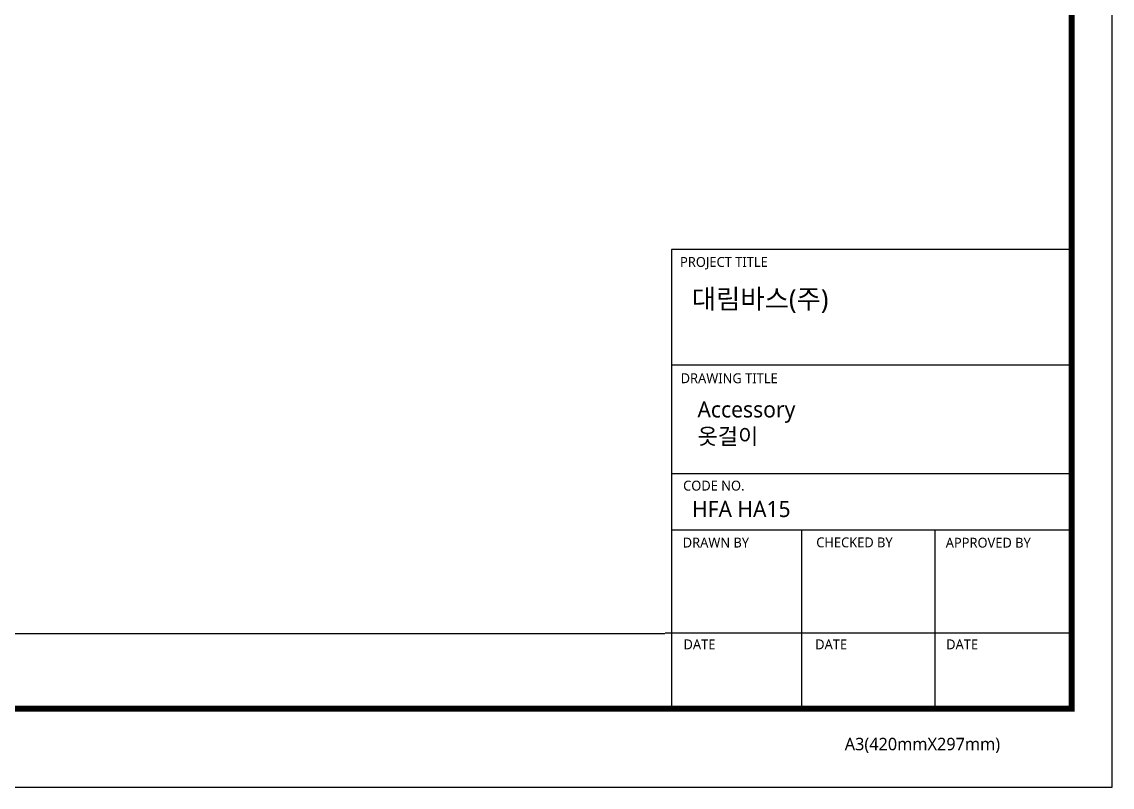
# Model space of a CAD drawing. Extents: x 16296677886 to 16296678537, y -37409618710 to -37409618233.
# Drawn here: x 16296678253.2 to 16296678536.7, y -37409618710.2 to -37409618511.1 of the extents above; entities that cross this region are included whole.
import ezdxf

# ---------------------------------------------------------------- set-up
doc = ezdxf.new("R2010")
doc.units = 0
doc.header["$LTSCALE"] = 10
doc.header["$MEASUREMENT"] = 0
doc.layers.get('0').update_dxf_attribs({"linetype": 'CONTINUOUS'})
doc.styles.add('Daelim Dimension', font='NanumGothic.ttf')

msp = doc.modelspace()

# ---------------------------------------------------------------- linework, layer by layer
at = {"color": 5, "ltscale": 40}
for p, q in [((16296678526.19, -37409618570.35), (16296678422.14, -37409618570.35)), ((16296678526.19, -37409618600.42), (16296678422.14, -37409618600.42)), ((16296678526.19, -37409618600.42), (16296678422.14, -37409618600.42)), ((16296678526.19, -37409618628.71), (16296678422.14, -37409618628.71)), ((16296678526.19, -37409618628.71), (16296678422.14, -37409618628.71)), ((16296678526.19, -37409618643.31), (16296678422.14, -37409618643.31)), ((16296678526.19, -37409618643.31), (16296678422.14, -37409618643.31)), ((16296678455.94, -37409618643.31), (16296678455.94, -37409618689.75)), ((16296678490.62, -37409618643.31), (16296678490.62, -37409618689.75)), ((16296678526.19, -37409618670.14), (16296678420.5, -37409618670.14)), ((16296678526.19, -37409618670.14), (16296678422.95, -37409618670.14)), ((16296678526.19, -37409618689.75), (16296678437.02, -37409618689.75))]:
    msp.add_line(p, q, dxfattribs=at)
at = {"color": 5, "ltscale": 0.5}
msp.add_line((16296678422.14, -37409618570.35), (16296678422.14, -37409618690.38), dxfattribs=at)
at = {"color": 5}
msp.add_line((16296677896.19, -37409618670.21), (16296678420.37, -37409618670.21), dxfattribs=at)
at = {"ltscale": 0.5}
msp.add_lwpolyline([(16296677885.72, -37409618710.18), (16296678536.72, -37409618710.18), (16296678536.72, -37409618233.18), (16296677885.72, -37409618233.18)], close=True, dxfattribs=at)
at = {"color": 5, "linetype": 'ByBlock', "lineweight": 200, "const_width": 1.5}
msp.add_lwpolyline([(16296677896.19, -37409618689.75), (16296678526.19, -37409618689.75), (16296678526.19, -37409618244.25), (16296677896.19, -37409618244.25)], close=True, dxfattribs=at)

# ---------------------------------------------------------------- texts
at = {"color": 5, "ltscale": 40, "style": 'Daelim Dimension'}
for s, height, p in [('PROJECT TITLE', 2.569, (16296678424.35, -37409618574.88)), ('DRAWING TITLE', 2.569, (16296678424.51, -37409618605.12)), ('CODE NO.', 2.569, (16296678425.15, -37409618633.04)), ('DRAWN BY', 2.569, (16296678425.05, -37409618647.85)), ('CHECKED BY', 2.569, (16296678459.76, -37409618647.8)), ('APPROVED BY', 2.569, (16296678493.43, -37409618647.88)), ('DATE', 2.569, (16296678425.25, -37409618674.32)), ('DATE', 2.569, (16296678459.49, -37409618674.32)), ('DATE', 2.569, (16296678493.55, -37409618674.32)), ('A3(420mmX297mm)', 3.2424, (16296678467.17, -37409618700.57))]:
    msp.add_text(s, height=height, dxfattribs=at).set_placement(p)
at = {"attachment_point": 1, "style": 'Daelim Dimension'}
for s, insert, char_height, width in [('대림바스(주)', (16296678427.4, -37409618580.68), 5.036, 80.9399), (' Accessory\\P {\\fGulim|b0|i0|c129|p50;옷걸이}', (16296678427.45, -37409618609.83), 4.2041, 70.7511), ('HFA HA15', (16296678427.45, -37409618635.72), 4.204, 70.7511)]:
    msp.add_mtext(s, dxfattribs=dict(at, insert=insert, char_height=char_height, width=width))

doc.saveas('drawing.dxf')
